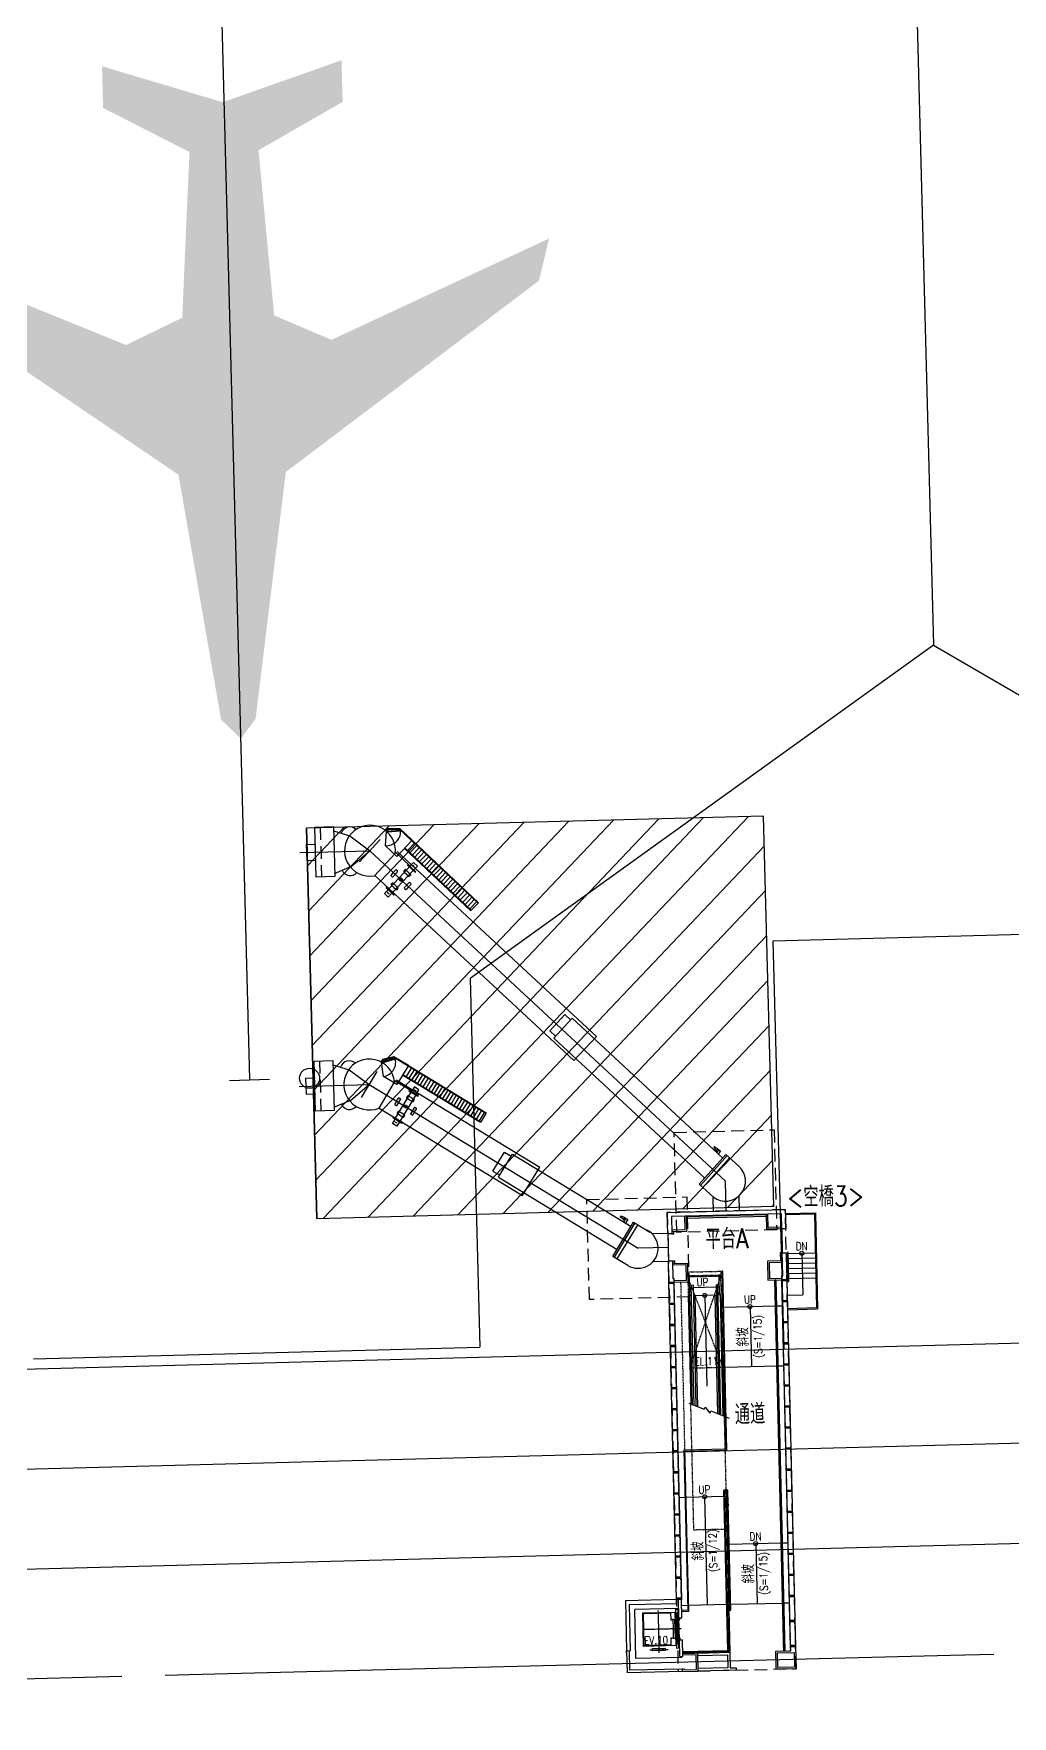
# Model space of a CAD drawing. Extents: x 71210 to 87171, y -11349 to 219.
# Drawn here: x 80292 to 80781, y -7273 to -6432 of the extents above; entities that cross this region are included whole.
import ezdxf
from ezdxf.enums import TextEntityAlignment as Align

# ---------------------------------------------------------------- set-up
doc = ezdxf.new("R2010")
doc.units = 0
for name, pattern in [('CENTER', [2, 1.25, -0.25, 0.25, -0.25]), ('DASHDOT2', [0.5, 0.25, -0.125, 0, -0.125]), ('HIDDEN', [9.525, 6.35, -3.175]), ('HIDDEN2', [0.1875, 0.125, -0.0625])]:
    doc.linetypes.add(name, pattern=pattern)
doc.layers.add('建築', color=7, linetype='Continuous')
doc.styles.add('E1', font='romans.shx', dxfattribs={"width": 0.8})
doc.styles.add('LMP', font='SIMPLEX.shx', dxfattribs={"width": 0.8, "bigfont": 'lmp.shx'})

msp = doc.modelspace()

# ---------------------------------------------------------------- hatches: boundary and pattern name
at = {"layer": '建築', "ltscale": 1000}
msp.add_hatch(color=256, dxfattribs=at).paths.add_polyline_path([(80395.35, -6784.21), (80385.39, -6774.64), (80364.11, -6652.31), (80232.9, -6563.19), (80226.78, -6542.38), (80337.96, -6587.47), (80365.98, -6573.84), (80369.61, -6491), (80326.42, -6468.98), (80325.91, -6448.18), (80386.25, -6466.13), (80445.62, -6445.16), (80446.16, -6465.96), (80404.13, -6490.13), (80411.94, -6572.68), (80440.6, -6584.89), (80549.37, -6534.24), (80544.31, -6555.34), (80417.76, -6650.95), (80402.67, -6774.2)])

# ---------------------------------------------------------------- linework, layer by layer
for p, q in [((80374.21, -5987.58, -12.65), (80399.64, -6954.48, -12.65)), ((80728.13, -6227.21, -12.65), (80741.55, -6737.44, -12.65)), ((80741.55, -6737.44, -12.65), (80509.91, -6904.16, -12.65)), ((80741.55, -6737.44, -12.65), (80981.25, -6877.02, -12.65)), ((80656.62, -6823.03, -12.65), (80428.11, -6829.04, -12.65)), ((80661.75, -7017.96, -12.65), (80656.62, -6823.03, -12.65)), ((80433.24, -7023.97, -12.65), (80428.11, -6829.04, -12.65)), ((80428.11, -6829.04, -12.65), (80433.24, -7023.97, -12.65)), ((80978.25, -6877.1, -12.65), (80661.26, -6885.44, -12.65)), ((80661.26, -6885.44, -12.65), (80666.63, -7089.35, -12.65)), ((80509.91, -6904.16, -12.65), (80514.75, -7088.34, -12.65)), ((80389.65, -6955, -12.65), (80409.64, -6954.48, -12.65)), ((80433.24, -7023.97, -12.65), (80661.75, -7017.96, -12.65)), ((78217.73, -7153.76, -12.65), (81857.71, -7058.02, -12.65)), ((80291.72, -7094.21, -12.65), (80514.75, -7088.34, -12.65)), ((78529.3, -7195.58, -12.65), (81859.03, -7108, -12.65)), ((77492.55, -7272.87, -12.65), (81844.68, -7158.4, -12.65)), ((80375.79, -7251.84, 109.66), (80749.97, -7242.3, 109.66)), ((80749.97, -7242.3, 109.66), (80771.73, -7241.73, 109.66)), ((80115.12, -7258.52, 109.66), (80335.8, -7252.86, 109.66)), ((80357.53, -7252.3, 109.66), (80375.79, -7251.84, 109.66))]:
    msp.add_line(p, q, dxfattribs=at)
at = {"layer": '建築', "linetype": 'Continuous', "ltscale": 1000}
for p, q in [((80428.61, -6847.82, -12.65), (80446.9, -6828.54, -12.65)), ((80429.2, -6870.27, -12.65), (80469.34, -6827.95, -12.65)), ((80429.79, -6892.71, -12.65), (80491.79, -6827.36, -12.65)), ((80430.38, -6915.15, -12.65), (80514.23, -6826.77, -12.65)), ((80430.97, -6937.59, -12.65), (80536.67, -6826.18, -12.65)), ((80431.56, -6960.04, -12.65), (80559.11, -6825.59, -12.65)), ((80432.15, -6982.48, -12.65), (80581.56, -6825, -12.65)), ((80432.74, -7004.92, -12.65), (80604, -6824.41, -12.65)), ((80436.64, -7023.88, -12.65), (80626.44, -6823.82, -12.65)), ((80459.08, -7023.29, -12.65), (80648.89, -6823.23, -12.65)), ((80481.52, -7022.7, -12.65), (80657.01, -6837.74, -12.65)), ((80503.97, -7022.11, -12.65), (80657.6, -6860.18, -12.65)), ((80526.41, -7021.52, -12.65), (80658.19, -6882.62, -12.65)), ((80548.85, -7020.93, -12.65), (80658.78, -6905.06, -12.65)), ((80571.29, -7020.34, -12.65), (80659.37, -6927.51, -12.65)), ((80593.74, -7019.75, -12.65), (80659.96, -6949.95, -12.65)), ((80616.18, -7019.16, -12.65), (80660.55, -6972.39, -12.65)), ((80638.62, -7018.57, -12.65), (80661.14, -6994.84, -12.65)), ((80661.07, -7017.98, -12.65), (80661.73, -7017.28, -12.65))]:
    msp.add_line(p, q, dxfattribs=at)
at = {"layer": '建築', "linetype": 'HIDDEN'}
for p, q in [((80434.98, -6828.36, 87.67), (80435.64, -6853.36, 87.67)), ((80434.65, -6945.26, 87.67), (80435.31, -6970.25, 87.67)), ((80611.89, -6981, 183.4), (80661.87, -6979.69, 183.4)), ((80661.87, -6979.69, 183.4), (80663.18, -7029.67, 183.4)), ((80613.2, -7030.99, 183.4), (80611.89, -6981, 183.4)), ((80568.21, -7014.59, 183.4), (80618.19, -7013.27, 183.4)), ((80618.19, -7013.27, 183.4), (80619.51, -7063.26, 183.4)), ((80569.53, -7064.57, 183.4), (80568.21, -7014.59, 183.4)), ((80667.42, -7019.63, 183.4), (80608.44, -7021.03, 183.4)), ((80608.44, -7021.03, 183.4), (80613.89, -7250.47, 183.4)), ((80672.87, -7249.07, 183.4), (80667.42, -7019.63, 183.4)), ((80663.18, -7029.67, 183.4), (80613.2, -7030.99, 183.4)), ((80619.51, -7063.26, 183.4), (80569.53, -7064.57, 183.4)), ((80613.89, -7250.47, 183.4), (80672.87, -7249.07, 183.4))]:
    msp.add_line(p, q, dxfattribs=at)
at = {"layer": '建築'}
for p, q in [((80427.95, -6837.05, 87.67), (80432.77, -6836.93, 87.67)), ((80427.95, -6837.05, 87.67), (80428.32, -6845.05, 87.67)), ((80441.61, -6830.3, 87.67), (80449.75, -6832.8, 87.67)), ((80449.75, -6832.8, 87.67), (80459.83, -6840.22, 87.67)), ((80454.67, -6845.76, 87.67), (80464.99, -6834.67, 87.67)), ((80467.54, -6837.71, 87.67), (80468.05, -6830.59, 87.67)), ((80468.81, -6829.31, 87.67), (80467.84, -6830.34, 87.67)), ((80475.19, -6830.19, 87.67), (80468.06, -6830.6, 87.67)), ((80468.96, -6829.63, 87.67), (80468.09, -6830.55, 87.67)), ((80475.2, -6830.52, 87.67), (80468.5, -6830.9, 87.67)), ((80474.72, -6829.13, 87.67), (80468.81, -6829.31, 87.67)), ((80468.96, -6829.63, 87.67), (80474.59, -6829.46, 87.67)), ((80480.94, -6834.99, 87.67), (80473.28, -6843.12, 87.67)), ((80480.71, -6835.23, 87.67), (80474.59, -6829.46, 87.67)), ((80480.94, -6834.99, 87.67), (80474.72, -6829.13, 87.67)), ((80475.2, -6830.52, 87.67), (80475.19, -6830.19, 87.67)), ((80482.05, -6836.49, 87.67), (80478.67, -6840.07, 87.67)), ((80424.84, -6841.14, 87.67), (80459.83, -6840.22, 87.67)), ((80428.32, -6845.05, 87.67), (80432.75, -6844.93, 87.67)), ((80450.55, -6848, 87.67), (80459.83, -6840.22, 87.67)), ((80459.83, -6840.22, 87.67), (80637.54, -7005.34, 183.4)), ((80462.14, -6852.72, 87.67), (80472.47, -6841.64, 87.67)), ((80473.28, -6843.12, 87.67), (80467.54, -6837.71, 87.67)), ((80473.45, -6840.58, 91.71), (80572.99, -6933.07, 145.33)), ((80483.24, -6837.61, 87.67), (80479.87, -6841.2, 87.67)), ((80484.44, -6838.74, 87.67), (80481.06, -6842.32, 87.67)), ((80485.64, -6839.86, 87.67), (80482.26, -6843.45, 87.67)), ((80486.83, -6840.99, 87.67), (80483.45, -6844.58, 87.67)), ((80488.03, -6842.12, 87.67), (80484.65, -6845.7, 87.67)), ((80489.22, -6843.24, 87.67), (80485.84, -6846.83, 87.67)), ((80490.42, -6844.37, 87.67), (80487.04, -6847.95, 87.67)), ((80491.61, -6845.49, 87.67), (80488.24, -6849.08, 87.67)), ((80462.2, -6852.66, 91.7), (80561.76, -6945.16, 145.33)), ((80471.48, -6851.13, 87.67), (80470.36, -6852.32, 87.67)), ((80470.37, -6852.79, 87.67), (80470.85, -6853.24, 87.67)), ((80471.32, -6853.22, 87.67), (80473.56, -6850.82, 87.67)), ((80471.48, -6851.13, 87.67), (80472.6, -6849.93, 87.67)), ((80473.55, -6850.36, 87.67), (80473.07, -6849.91, 87.67)), ((80477.25, -6849.77, 87.67), (80476.8, -6850.25, 87.67)), ((80476.81, -6850.72, 87.67), (80479.21, -6852.96, 87.67)), ((80478.91, -6850.88, 87.67), (80477.71, -6849.76, 87.67)), ((80478.57, -6847.4, 87.67), (80478.84, -6847.11, 87.67)), ((80478.57, -6847.4, 87.67), (80482.41, -6850.99, 87.67)), ((80482.68, -6850.7, 87.67), (80478.84, -6847.11, 87.67)), ((80478.91, -6850.88, 87.67), (80480.11, -6852, 87.67)), ((80479.67, -6852.95, 87.67), (80480.12, -6852.47, 87.67)), ((80482.41, -6850.99, 87.67), (80482.68, -6850.7, 87.67)), ((80492.81, -6846.62, 87.67), (80489.43, -6850.21, 87.67)), ((80494, -6847.75, 87.67), (80490.63, -6851.33, 87.67)), ((80495.2, -6848.87, 87.67), (80491.82, -6852.46, 87.67)), ((80496.4, -6850, 87.67), (80493.02, -6853.58, 87.67)), ((80497.59, -6851.12, 87.67), (80494.21, -6854.71, 87.67)), ((80498.79, -6852.25, 87.67), (80495.41, -6855.83, 87.67)), ((80499.98, -6853.37, 87.67), (80496.6, -6856.96, 87.67)), ((80468.23, -6858.45, 87.67), (80467.89, -6858.81, 87.67)), ((80467.89, -6858.81, 87.67), (80471.72, -6862.4, 87.67)), ((80468.23, -6858.45, 87.67), (80472.06, -6862.04, 87.67)), ((80470.96, -6856.49, 87.67), (80470.51, -6856.97, 87.67)), ((80471.72, -6858.55, 87.67), (80470.53, -6857.43, 87.67)), ((80473.82, -6858.72, 87.67), (80471.42, -6856.47, 87.67)), ((80471.72, -6858.55, 87.67), (80472.92, -6859.68, 87.67)), ((80472.06, -6862.04, 87.67), (80471.72, -6862.4, 87.67)), ((80473.39, -6859.66, 87.67), (80473.84, -6859.18, 87.67)), ((80479.32, -6856.21, 87.67), (80477.07, -6858.61, 87.67)), ((80477.09, -6859.07, 87.67), (80477.57, -6859.52, 87.67)), ((80479.15, -6858.31, 87.67), (80478.03, -6859.51, 87.67)), ((80479.15, -6858.31, 87.67), (80480.28, -6857.11, 87.67)), ((80480.26, -6856.65, 87.67), (80479.78, -6856.2, 87.67)), ((80501.18, -6854.5, 87.67), (80497.8, -6858.09, 87.67)), ((80502.37, -6855.63, 87.67), (80498.99, -6859.21, 87.67)), ((80549.67, -6930.25, 145.33), (80557.23, -6922.12, 145.33)), ((80551.79, -6933.85, 145.33), (80560.98, -6923.96, 145.33)), ((80557.23, -6922.12, 137.83), (80560.16, -6924.84, 139.41)), ((80560.98, -6923.96, 139.41), (80636.17, -6993.83, 179.91)), ((80549.67, -6930.25, 137.83), (80552.6, -6932.97, 139.41)), ((80551.79, -6933.85, 139.41), (80627.17, -7003.9, 180.01)), ((80561.76, -6945.16, 145.33), (80572.99, -6933.07, 145.33)), ((80466.02, -6944.57, 87.67), (80465.28, -6945.78, 87.67)), ((80466.52, -6953.05, 87.67), (80465.54, -6945.98, 87.67)), ((80472.44, -6944.11, 87.67), (80465.55, -6945.99, 87.67)), ((80466.23, -6944.86, 87.67), (80465.57, -6945.93, 87.67)), ((80471.76, -6943.17, 87.67), (80466.02, -6944.57, 87.67)), ((80472.52, -6944.43, 87.67), (80466.05, -6946.19, 87.67)), ((80466.23, -6944.86, 87.67), (80471.71, -6943.52, 87.67)), ((80478.89, -6947.88, 87.67), (80471.71, -6943.52, 87.67)), ((80479.06, -6947.6, 87.67), (80471.76, -6943.17, 87.67)), ((80472.52, -6944.43, 87.67), (80472.44, -6944.11, 87.67)), ((80427.63, -6953.94, 87.67), (80432.44, -6953.82, 87.67)), ((80427.63, -6953.94, 87.67), (80427.99, -6961.94, 87.67)), ((80441.29, -6947.19, 87.67), (80449.42, -6949.69, 87.67)), ((80449.42, -6949.69, 87.67), (80459.5, -6957.11, 87.67)), ((80455.61, -6963.6, 87.67), (80463.4, -6950.61, 87.67)), ((80473.26, -6957.15, 87.67), (80466.52, -6953.05, 87.67)), ((80472.87, -6954.71, 93.86), (80544.69, -6998.45, 145.03)), ((80479.06, -6947.6, 87.67), (80473.26, -6957.15, 87.67)), ((80480.46, -6948.84, 87.67), (80477.9, -6953.05, 87.67)), ((80481.86, -6949.69, 87.67), (80479.31, -6953.9, 87.67)), ((80483.27, -6950.54, 87.67), (80480.71, -6954.75, 87.67)), ((80484.67, -6951.39, 87.67), (80482.11, -6955.6, 87.67)), ((80486.07, -6952.25, 87.67), (80483.52, -6956.46, 87.67)), ((80487.48, -6953.1, 87.67), (80484.92, -6957.31, 87.67)), ((80488.88, -6953.95, 87.67), (80486.32, -6958.16, 87.67)), ((80490.28, -6954.8, 87.67), (80487.73, -6959.01, 87.67)), ((80424.52, -6958.03, 87.67), (80459.5, -6957.11, 87.67)), ((80427.99, -6961.94, 87.67), (80432.43, -6961.82, 87.67)), ((80450.22, -6964.89, 87.67), (80459.5, -6957.11, 87.67)), ((80459.5, -6957.11, 87.67), (80593.86, -7038.92, 183.4)), ((80464.36, -6968.86, 87.67), (80472.16, -6955.87, 87.67)), ((80478.53, -6962.83, 87.67), (80478.19, -6963.4, 87.67)), ((80480.38, -6963.57, 87.67), (80478.98, -6962.72, 87.67)), ((80479.33, -6960.23, 87.67), (80479.53, -6959.89, 87.67)), ((80479.33, -6960.23, 87.67), (80483.83, -6962.95, 87.67)), ((80484.03, -6962.61, 87.67), (80479.53, -6959.89, 87.67)), ((80483.83, -6962.95, 87.67), (80484.03, -6962.61, 87.67)), ((80491.69, -6955.66, 87.67), (80489.13, -6959.87, 87.67)), ((80493.09, -6956.51, 87.67), (80490.53, -6960.72, 87.67)), ((80494.5, -6957.36, 87.67), (80491.94, -6961.57, 87.67)), ((80495.9, -6958.21, 87.67), (80493.34, -6962.42, 87.67)), ((80497.3, -6959.07, 87.67), (80494.75, -6963.28, 87.67)), ((80498.71, -6959.92, 87.67), (80496.15, -6964.13, 87.67)), ((80500.11, -6960.77, 87.67), (80497.55, -6964.98, 87.67)), ((80501.51, -6961.62, 87.67), (80498.96, -6965.83, 87.67)), ((80502.92, -6962.48, 87.67), (80500.36, -6966.69, 87.67)), ((80504.32, -6963.33, 87.67), (80501.76, -6967.54, 87.67)), ((80464.37, -6968.85, 93.92), (80536.11, -7012.54, 145.03)), ((80473.17, -6965.35, 87.67), (80472.32, -6966.76, 87.67)), ((80472.43, -6967.21, 87.67), (80472.99, -6967.55, 87.67)), ((80473.17, -6965.35, 87.67), (80474.02, -6963.95, 87.67)), ((80473.77, -6970.71, 87.67), (80473.44, -6971.27, 87.67)), ((80473.45, -6967.44, 87.67), (80475.14, -6964.63, 87.67)), ((80474.95, -6972.57, 87.67), (80473.55, -6971.72, 87.67)), ((80477.04, -6972.29, 87.67), (80474.23, -6970.59, 87.67)), ((80475.03, -6964.18, 87.67), (80474.47, -6963.84, 87.67)), ((80478.3, -6963.85, 87.67), (80481.11, -6965.54, 87.67)), ((80481.89, -6968.7, 87.67), (80480.19, -6971.51, 87.67)), ((80480.38, -6963.57, 87.67), (80481.79, -6964.42, 87.67)), ((80482.17, -6970.78, 87.67), (80481.32, -6972.19, 87.67)), ((80481.56, -6965.43, 87.67), (80481.9, -6964.87, 87.67)), ((80482.17, -6970.78, 87.67), (80483.02, -6969.38, 87.67)), ((80482.9, -6968.93, 87.67), (80482.34, -6968.59, 87.67)), ((80471.51, -6973.19, 87.67), (80471.25, -6973.61, 87.67)), ((80471.25, -6973.61, 87.67), (80475.75, -6976.33, 87.67)), ((80471.51, -6973.19, 87.67), (80476.01, -6975.91, 87.67)), ((80474.95, -6972.57, 87.67), (80476.36, -6973.42, 87.67)), ((80476.01, -6975.91, 87.67), (80475.75, -6976.33, 87.67)), ((80476.81, -6973.31, 87.67), (80477.15, -6972.74, 87.67)), ((80480.31, -6971.96, 87.67), (80480.87, -6972.3, 87.67)), ((80632.12, -6988.04, 178.69), (80631.66, -6988.56, 178.69)), ((80632.15, -6989, 178.69), (80631.66, -6988.56, 178.69)), ((80632.61, -6988.48, 178.69), (80632.12, -6988.04, 178.69)), ((80632.15, -6989, 178.69), (80632.61, -6988.48, 178.69)), ((80633.73, -6989.18, 178.69), (80632.61, -6988.48, 178.69)), ((80521.29, -7000.35, 145.03), (80527.06, -6990.87, 145.03)), ((80524.08, -7003.46, 145.03), (80531.1, -6991.93, 145.03)), ((80527.06, -6990.87, 133.47), (80530.48, -6992.95, 135.91)), ((80531.1, -6991.93, 135.91), (80590.32, -7027.98, 178.09)), ((80637.79, -6992.03, 183.4), (80624.38, -7006.96, 183.4)), ((80624.97, -7007.49, 183.4), (80638.38, -6992.56, 183.4)), ((80626.19, -7008.59, 183.4), (80639.6, -6993.66, 183.4)), ((80632.96, -6990.03, 178.69), (80632.15, -6989, 178.69)), ((80633.73, -6989.18, 178.69), (80632.96, -6990.03, 178.69)), ((80632.96, -6990.03, 178.69), (80633.59, -6990.6, 178.69)), ((80633.17, -6991.07, 178.69), (80634.36, -6989.75, 178.69)), ((80633.73, -6989.18, 178.69), (80635.09, -6990.41, 178.69)), ((80635.09, -6990.41, 178.69), (80633.91, -6991.73, 178.69)), ((80644.28, -6997.86, 183.4), (80637.79, -6992.03, 183.4)), ((80521.29, -7000.35, 133.47), (80524.7, -7002.43, 135.91)), ((80524.08, -7003.46, 135.91), (80583.32, -7039.53, 178.11)), ((80536.11, -7012.54, 145.03), (80544.69, -6998.45, 145.03)), ((80637.93, -7020.33, 183.4), (80637.54, -7005.34, 183.4)), ((80631.47, -7013.33, 183.4), (80624.38, -7006.96, 183.4)), ((80631.5, -7020.68, 183.4), (80631.39, -7013.52, 183.4)), ((80644.53, -7019.99, 183.4), (80644.42, -7012.57, 183.4)), ((80608.44, -7021.03, 183.4), (80667.42, -7019.63, 183.4)), ((80608.69, -7031.78, 183.4), (80608.44, -7021.03, 183.4)), ((80665.47, -7021.68, 183.4), (80610.49, -7022.99, 183.4)), ((80617.99, -7023.01, 183.4), (80657.98, -7022.06, 183.4)), ((80658.15, -7029.36, 183.4), (80657.97, -7021.86, 183.4)), ((80658.93, -7028.54, 183.4), (80658.77, -7021.84, 183.4)), ((80665.65, -7029.18, 183.4), (80665.47, -7021.68, 183.4)), ((80667.42, -7019.63, 183.4), (80667.65, -7029.13, 183.4)), ((80667.47, -7021.63, 183.4), (80682.47, -7021.28, 183.4)), ((80667.48, -7022.13, 183.4), (80681.98, -7021.79, 183.4)), ((80681.98, -7021.79, 183.4), (80683.09, -7068.77, 183.4)), ((80682.47, -7021.28, 183.4), (80683.6, -7069.26, 183.4)), ((80581.2, -7043.02, 183.4), (80591.6, -7025.86, 183.4)), ((80592.28, -7026.27, 183.4), (80581.87, -7043.43, 183.4)), ((80593.68, -7027.12, 183.4), (80583.28, -7044.28, 183.4)), ((80585.28, -7022.8, 176.12), (80584.92, -7023.39, 176.12)), ((80585.49, -7023.73, 176.12), (80584.92, -7023.39, 176.12)), ((80585.84, -7023.13, 176.12), (80585.28, -7022.8, 176.12)), ((80585.49, -7023.73, 176.12), (80585.84, -7023.13, 176.12)), ((80586.48, -7024.59, 176.12), (80585.49, -7023.73, 176.12)), ((80587.07, -7023.6, 176.12), (80585.84, -7023.13, 176.12)), ((80587.07, -7023.6, 176.12), (80586.48, -7024.59, 176.12)), ((80586.48, -7024.59, 176.12), (80587.21, -7025.03, 176.12)), ((80586.89, -7025.57, 176.12), (80587.8, -7024.04, 176.12)), ((80587.07, -7023.6, 176.12), (80588.65, -7024.55, 176.12)), ((80588.65, -7024.55, 176.12), (80587.73, -7026.08, 176.12)), ((80591.6, -7025.86, 183.4), (80599.75, -7030.8, 183.4)), ((80610.49, -7022.99, 183.4), (80610.69, -7031.73, 183.4)), ((80610.64, -7029.68, 183.4), (80617.34, -7029.52, 183.4)), ((80610.66, -7030.48, 183.4), (80618.16, -7030.3, 183.4)), ((80610.87, -7030.93, 183.4), (80610.86, -7030.48, 183.4)), ((80611.69, -7031.71, 183.4), (80611.66, -7030.46, 183.4)), ((80617.34, -7029.52, 183.4), (80617.18, -7022.83, 183.4)), ((80618.16, -7030.3, 183.4), (80617.98, -7022.81, 183.4)), ((80618.01, -7023.81, 183.4), (80658, -7022.86, 183.4)), ((80665.65, -7029.18, 183.4), (80658.15, -7029.36, 183.4)), ((80665.63, -7028.38, 183.4), (80658.93, -7028.54, 183.4)), ((80667.65, -7029.13, 183.4), (80665.65, -7029.18, 183.4)), ((80665.65, -7029.18, 183.4), (80665.93, -7041.17, 183.4)), ((80608.85, -7038.53, 183.4), (80593.86, -7038.92, 183.4)), ((80608.67, -7031.53, 183.4), (80600.86, -7031.74, 183.4)), ((80610.69, -7031.73, 183.4), (80608.69, -7031.78, 183.4)), ((80608.69, -7031.78, 183.4), (80609.01, -7045.28, 183.4)), ((80608.69, -7031.78, 183.4), (80609.01, -7045.28, 183.4)), ((80610.67, -7030.93, 183.4), (80610.87, -7030.93, 183.4)), ((80610.69, -7031.73, 183.4), (80611.69, -7031.71, 183.4)), ((80588.66, -7047.54, 183.4), (80581.2, -7043.02, 183.4)), ((80609.04, -7045.53, 183.4), (80601.23, -7045.73, 183.4)), ((80609.01, -7045.28, 183.4), (80611.01, -7045.23, 183.4)), ((80609.27, -7056.02, 183.4), (80609.01, -7045.28, 183.4)), ((80611.01, -7045.23, 183.4), (80612.01, -7045.21, 183.4)), ((80611.01, -7045.23, 183.4), (80611.22, -7053.98, 183.4)), ((80611.03, -7046.03, 183.4), (80611.23, -7046.02, 183.4)), ((80611.04, -7046.48, 183.4), (80618.54, -7046.3, 183.4)), ((80611.06, -7047.28, 183.4), (80617.76, -7047.12, 183.4)), ((80611.23, -7046.02, 183.4), (80611.24, -7046.47, 183.4)), ((80612.01, -7045.21, 183.4), (80612.04, -7046.45, 183.4)), ((80617.76, -7047.12, 183.4), (80617.95, -7055.02, 183.4)), ((80618.54, -7046.3, 183.4), (80618.77, -7055.8, 183.4)), ((80666.03, -7045.17, 183.4), (80658.53, -7045.35, 183.4)), ((80658.53, -7045.35, 183.4), (80658.76, -7054.85, 183.4)), ((80666.05, -7045.97, 183.4), (80659.35, -7046.13, 183.4)), ((80659.35, -7046.13, 183.4), (80659.54, -7054.03, 183.4)), ((80665.93, -7041.17, 183.4), (80664.93, -7041.2, 183.4)), ((80664.93, -7041.2, 183.4), (80665.03, -7045.2, 183.4)), ((80665.95, -7041.97, 183.4), (80665.75, -7041.98, 183.4)), ((80665.75, -7041.98, 183.4), (80665.83, -7045.18, 183.4)), ((80665.93, -7041.17, 183.4), (80667.93, -7041.13, 183.4)), ((80666.21, -7052.67, 183.4), (80665.93, -7041.17, 183.4)), ((80667.93, -7041.13, 183.4), (80668.25, -7054.62, 183.4)), ((80668.06, -7046.62, 183.4), (80668.56, -7046.61, 183.4)), ((80668.93, -7041.1, 183.4), (80668.43, -7041.11, 183.4)), ((80668.43, -7041.11, 183.4), (80668.76, -7055.11, 183.4)), ((80669.28, -7055.6, 183.4), (80668.93, -7041.1, 183.4)), ((80668.94, -7041.6, 183.4), (80682.44, -7041.28, 183.4)), ((80669, -7044.1, 183.4), (80682.5, -7043.78, 183.4)), ((80669.06, -7046.6, 183.4), (80682.56, -7046.28, 183.4)), ((80675.69, -7041.44, 183.4), (80676.18, -7062.19, 183.4)), ((80611.77, -7055.96, 183.4), (80609.27, -7056.02, 183.4)), ((80609.27, -7056.02, 183.4), (80611.77, -7055.96, 183.4)), ((80611.77, -7055.96, 183.4), (80609.27, -7056.02, 183.4)), ((80613.03, -7214.48, 183.4), (80609.27, -7056.02, 183.4)), ((80611.22, -7053.98, 183.4), (80611.72, -7053.96, 183.4)), ((80611.72, -7053.96, 183.4), (80611.77, -7055.96, 183.4)), ((80617.95, -7055.02, 183.4), (80611.75, -7055.16, 183.4)), ((80618.77, -7055.8, 183.4), (80611.77, -7055.96, 183.4)), ((80611.77, -7055.96, 183.4), (80615.53, -7214.42, 183.4)), ((80619.56, -7053.28, 183.4), (80618.72, -7053.3, 183.4)), ((80634.35, -7052.93, 183.4), (80619.56, -7053.28, 183.4)), ((80619.78, -7062.58, 183.4), (80619.56, -7053.28, 183.4)), ((80634.35, -7052.93, 183.4), (80635.2, -7052.91, 183.4)), ((80634.57, -7062.22, 183.4), (80634.35, -7052.93, 183.4)), ((80636.14, -7050.38, 183.4), (80635.64, -7050.4, 183.4)), ((80635.64, -7050.4, 183.4), (80637.76, -7139.37, 183.4)), ((80638.27, -7139.86, 183.4), (80636.14, -7050.38, 183.4)), ((80658.76, -7054.85, 183.4), (80665.75, -7054.68, 183.4)), ((80659.54, -7054.03, 183.4), (80665.73, -7053.88, 183.4)), ((80662.25, -7054.76, 183.4), (80662.75, -7054.75, 183.4)), ((80666.66, -7240.21, 183.4), (80662.25, -7054.76, 183.4)), ((80662.75, -7054.75, 183.4), (80667.16, -7240.2, 183.4)), ((80665.71, -7052.68, 183.4), (80666.21, -7052.67, 183.4)), ((80665.75, -7054.68, 183.4), (80665.71, -7052.68, 183.4)), ((80668.25, -7054.62, 183.4), (80665.75, -7054.68, 183.4)), ((80665.75, -7054.68, 183.4), (80668.25, -7054.62, 183.4)), ((80668.25, -7054.62, 183.4), (80665.75, -7054.68, 183.4)), ((80670.11, -7238.13, 183.4), (80665.75, -7054.68, 183.4)), ((80668.27, -7055.22, 183.4), (80665.77, -7055.28, 183.4)), ((80668.12, -7049.12, 183.4), (80668.62, -7049.11, 183.4)), ((80668.18, -7051.62, 183.4), (80668.68, -7051.61, 183.4)), ((80668.24, -7054.12, 183.4), (80668.74, -7054.11, 183.4)), ((80668.25, -7054.62, 183.4), (80672.61, -7238.07, 183.4)), ((80668.76, -7055.11, 183.4), (80668.26, -7055.12, 183.4)), ((80668.28, -7055.62, 183.4), (80669.28, -7055.6, 183.4)), ((80669.12, -7049.1, 183.4), (80682.62, -7048.78, 183.4)), ((80669.18, -7051.6, 183.4), (80682.68, -7051.28, 183.4)), ((80669.24, -7054.1, 183.4), (80682.74, -7053.78, 183.4)), ((80611.78, -7056.56, 183.4), (80609.28, -7056.62, 183.4)), ((80620.56, -7062.56, 183.4), (80618.93, -7062.6, 183.4)), ((80618.93, -7062.6, 183.4), (80620.21, -7116.67, 183.4)), ((80619.53, -7062.58, 183.4), (80620.82, -7116.9, 183.4)), ((80620.47, -7058.64, 183.4), (80619.69, -7058.66, 183.4)), ((80620.47, -7058.64, 183.4), (80619.69, -7058.66, 183.4)), ((80621.3, -7057.44, 183.4), (80620.44, -7057.46, 183.4)), ((80621.3, -7057.44, 183.4), (80620.44, -7057.46, 183.4)), ((80621.86, -7117.3, 183.4), (80620.44, -7057.46, 183.4)), ((80621.3, -7057.44, 183.4), (80622.73, -7117.64, 183.4)), ((80632.84, -7058.34, 183.4), (80621.33, -7058.62, 183.4)), ((80632.93, -7062.36, 183.4), (80621.43, -7062.64, 183.4)), ((80621.43, -7062.64, 183.4), (80622.17, -7062.96, 183.4)), ((80622.17, -7062.96, 183.4), (80623.48, -7117.93, 183.4)), ((80627.18, -7062.52, 183.4), (80628.26, -7107.88, 183.4)), ((80632.93, -7062.36, 183.4), (80632.2, -7062.7, 183.4)), ((80632.2, -7062.7, 183.4), (80633.6, -7121.56, 183.4)), ((80632.81, -7057.16, 183.4), (80633.67, -7057.14, 183.4)), ((80632.81, -7057.16, 183.4), (80634.34, -7121.86, 183.4)), ((80635.21, -7122.21, 183.4), (80633.67, -7057.14, 183.4)), ((80634.48, -7058.31, 183.4), (80633.7, -7058.32, 183.4)), ((80635.42, -7062.2, 183.4), (80633.79, -7062.24, 183.4)), ((80634.82, -7062.22, 183.4), (80636.26, -7122.62, 183.4)), ((80634.82, -7062.22, 183.4), (80636.26, -7122.62, 183.4)), ((80636.86, -7122.86, 183.4), (80635.42, -7062.2, 183.4)), ((80668.44, -7062.37, 183.4), (80676.18, -7062.19, 183.4)), ((80668.44, -7062.37, 183.4), (80676.18, -7062.19, 183.4)), ((80612.02, -7066.49, 183.4), (80609.52, -7066.55, 183.4)), ((80612.03, -7067.09, 183.4), (80609.53, -7067.15, 183.4)), ((80635.57, -7068.4, 183.4), (80636.07, -7068.39, 183.4)), ((80636.57, -7068.38, 183.4), (80662.56, -7067.76, 183.4)), ((80649.82, -7068.06, 183.4), (80650.53, -7098.06, 183.4)), ((80663.06, -7067.75, 183.4), (80666.06, -7067.68, 183.4)), ((80668.5, -7065.15, 183.4), (80666, -7065.21, 183.4)), ((80668.52, -7065.75, 183.4), (80666.02, -7065.81, 183.4)), ((80683.09, -7068.77, 183.4), (80668.6, -7069.12, 183.4)), ((80668.61, -7069.62, 183.4), (80683.6, -7069.26, 183.4)), ((80612.27, -7077.01, 183.4), (80609.77, -7077.07, 183.4)), ((80612.28, -7077.61, 183.4), (80609.78, -7077.67, 183.4)), ((80668.75, -7075.67, 183.4), (80666.25, -7075.73, 183.4)), ((80668.77, -7076.27, 183.4), (80666.27, -7076.33, 183.4)), ((80612.52, -7087.53, 183.4), (80610.02, -7087.59, 183.4)), ((80612.53, -7088.13, 183.4), (80610.03, -7088.19, 183.4)), ((80669, -7086.19, 183.4), (80666.5, -7086.25, 183.4)), ((80669.02, -7086.79, 183.4), (80666.52, -7086.85, 183.4)), ((80612.77, -7098.06, 183.4), (80610.27, -7098.12, 183.4)), ((80637.28, -7098.37, 183.4), (80663.28, -7097.75, 183.4)), ((80663.78, -7097.74, 183.4), (80666.77, -7097.67, 183.4)), ((80669.25, -7096.72, 183.4), (80666.75, -7096.78, 183.4)), ((80669.27, -7097.32, 183.4), (80666.77, -7097.38, 183.4)), ((80612.78, -7098.66, 183.4), (80610.28, -7098.72, 183.4)), ((80636.28, -7098.39, 183.4), (80636.78, -7098.38, 183.4)), ((80613.02, -7108.58, 183.4), (80610.52, -7108.64, 183.4)), ((80613.03, -7109.18, 183.4), (80610.53, -7109.24, 183.4)), ((80669.5, -7107.24, 183.4), (80667, -7107.3, 183.4)), ((80669.52, -7107.84, 183.4), (80667.02, -7107.9, 183.4)), ((80613.27, -7119.11, 183.4), (80610.77, -7119.17, 183.4)), ((80613.28, -7119.71, 183.4), (80610.78, -7119.77, 183.4)), ((80619.2, -7116.28, 183.4), (80626.93, -7119.26, 183.4)), ((80626.93, -7119.26, 183.4), (80627.3, -7118.41, 183.4)), ((80627.3, -7118.41, 183.4), (80629.79, -7121.29, 183.4)), ((80629.79, -7121.29, 183.4), (80630.22, -7120.23, 183.4)), ((80630.22, -7120.23, 183.4), (80639.39, -7123.86, 183.4)), ((80669.75, -7117.76, 183.4), (80667.25, -7117.82, 183.4)), ((80669.77, -7118.36, 183.4), (80667.27, -7118.42, 183.4)), ((80613.52, -7129.63, 183.4), (80611.02, -7129.69, 183.4)), ((80613.53, -7130.23, 183.4), (80611.03, -7130.29, 183.4)), ((80670, -7128.29, 183.4), (80667.5, -7128.35, 183.4)), ((80670.02, -7128.89, 183.4), (80667.52, -7128.95, 183.4)), ((80613.77, -7140.15, 183.4), (80611.27, -7140.21, 183.4)), ((80637.76, -7139.37, 183.4), (80616.76, -7139.87, 183.4)), ((80616.76, -7139.87, 183.4), (80618.66, -7219.85, 183.4)), ((80617.27, -7140.36, 183.4), (80638.27, -7139.86, 183.4)), ((80670.25, -7138.81, 183.4), (80667.75, -7138.87, 183.4)), ((80670.27, -7139.41, 183.4), (80667.77, -7139.47, 183.4)), ((80613.78, -7140.75, 183.4), (80611.28, -7140.81, 183.4)), ((80619.17, -7220.33, 183.4), (80617.27, -7140.36, 183.4)), ((80614.02, -7150.68, 183.4), (80611.52, -7150.74, 183.4)), ((80614.03, -7151.28, 183.4), (80611.53, -7151.34, 183.4)), ((80670.5, -7149.34, 183.4), (80668, -7149.4, 183.4)), ((80670.52, -7149.94, 183.4), (80668.02, -7149.99, 183.4)), ((80614.27, -7161.2, 183.4), (80611.77, -7161.26, 183.4)), ((80614.28, -7161.8, 183.4), (80611.78, -7161.86, 183.4)), ((80614.32, -7163.43, 183.4), (80617.32, -7163.36, 183.4)), ((80617.82, -7163.35, 183.4), (80636.81, -7162.9, 183.4)), ((80627.07, -7163.13, 183.4), (80628.35, -7217.12, 183.4)), ((80638.74, -7159.85, 183.4), (80636.74, -7159.9, 183.4)), ((80638.64, -7239.88, 183.4), (80636.74, -7159.9, 183.4)), ((80637.26, -7160.39, 183.4), (80638.26, -7160.36, 183.4)), ((80639.15, -7240.37, 183.4), (80637.26, -7160.39, 183.4)), ((80637.31, -7162.89, 183.4), (80637.81, -7162.88, 183.4)), ((80637.81, -7162.88, 183.4), (80639.67, -7240.85, 183.4)), ((80638.26, -7160.36, 183.4), (80639.67, -7219.85, 183.4)), ((80640.17, -7219.84, 183.4), (80638.74, -7159.85, 183.4)), ((80670.75, -7159.86, 183.4), (80668.25, -7159.92, 183.4)), ((80670.77, -7160.46, 183.4), (80668.27, -7160.52, 183.4)), ((80614.52, -7171.72, 183.4), (80612.02, -7171.78, 183.4)), ((80614.53, -7172.32, 183.4), (80612.03, -7172.38, 183.4)), ((80671, -7170.38, 183.4), (80668.5, -7170.44, 183.4)), ((80671.02, -7170.98, 183.4), (80668.52, -7171.04, 183.4)), ((80671.25, -7180.91, 183.4), (80668.75, -7180.97, 183.4)), ((80671.27, -7181.51, 183.4), (80668.77, -7181.57, 183.4)), ((80614.77, -7182.25, 183.4), (80612.27, -7182.31, 183.4)), ((80614.78, -7182.85, 183.4), (80612.28, -7182.91, 183.4)), ((80638.38, -7186.87, 183.4), (80638.88, -7186.86, 183.4)), ((80639.38, -7186.85, 183.4), (80665.38, -7186.23, 183.4)), ((80652.63, -7186.53, 183.4), (80653.34, -7216.52, 183.4)), ((80665.88, -7186.22, 183.4), (80668.88, -7186.14, 183.4)), ((80615.02, -7192.77, 183.4), (80612.52, -7192.83, 183.4)), ((80615.03, -7193.37, 183.4), (80612.53, -7193.43, 183.4)), ((80671.5, -7191.43, 183.4), (80669, -7191.49, 183.4)), ((80671.52, -7192.03, 183.4), (80669.02, -7192.09, 183.4)), ((80615.27, -7203.3, 183.4), (80612.77, -7203.36, 183.4)), ((80615.28, -7203.9, 183.4), (80612.78, -7203.95, 183.4)), ((80671.75, -7201.95, 183.4), (80669.25, -7202.01, 183.4)), ((80671.77, -7202.55, 183.4), (80669.27, -7202.61, 183.4)), ((80613.03, -7214.48, 183.4), (80587.54, -7215.08, 183.4)), ((80587.54, -7215.08, 183.4), (80588.13, -7240.08, 183.4)), ((80615.52, -7213.82, 183.4), (80613.02, -7213.88, 183.4)), ((80615.53, -7214.42, 183.4), (80613.03, -7214.48, 183.4)), ((80615.53, -7214.42, 183.4), (80613.03, -7214.48, 183.4)), ((80613.08, -7216.48, 183.4), (80613.03, -7214.48, 183.4)), ((80614.25, -7223.6, 183.4), (80614.03, -7214.45, 183.4)), ((80615.75, -7223.57, 183.4), (80615.53, -7214.42, 183.4)), ((80672, -7212.48, 183.4), (80669.5, -7212.54, 183.4)), ((80672.02, -7213.08, 183.4), (80669.52, -7213.14, 183.4)), ((80589.59, -7217.04, 183.4), (80613.08, -7216.48, 183.4)), ((80590.13, -7240.03, 183.4), (80589.59, -7217.04, 183.4)), ((80614.14, -7218.95, 183.4), (80592.15, -7219.48, 183.4)), ((80592.73, -7243.97, 183.4), (80592.15, -7219.48, 183.4)), ((80596.22, -7221.18, 183.4), (80612.29, -7220.8, 183.4)), ((80596.62, -7237.88, 183.4), (80596.22, -7221.18, 183.4)), ((80596.58, -7221.52, 183.4), (80610.08, -7221.2, 183.4)), ((80596.96, -7237.52, 183.4), (80596.58, -7221.52, 183.4)), ((80610.08, -7221.2, 183.4), (80610.16, -7224.7, 183.4)), ((80611.32, -7224.67, 183.4), (80611.31, -7224.19, 183.4)), ((80612.29, -7220.8, 183.4), (80612.69, -7237.49, 183.4)), ((80612.68, -7219.38, 183.4), (80613.66, -7219.36, 183.4)), ((80613.14, -7238.89, 183.4), (80612.68, -7219.38, 183.4)), ((80613.66, -7219.36, 183.4), (80614.12, -7238.87, 183.4)), ((80614.05, -7223.11, 183.4), (80614.08, -7224.61, 183.4)), ((80614.25, -7223.6, 183.4), (80615.75, -7223.57, 183.4)), ((80614.51, -7234.6, 183.4), (80614.25, -7223.6, 183.4)), ((80614.76, -7223.6, 183.4), (80614.76, -7223.59, 183.4)), ((80614.78, -7224.59, 183.4), (80614.76, -7223.6, 183.4)), ((80615.6, -7217.42, 183.4), (80618.6, -7217.35, 183.4)), ((80618.66, -7219.85, 183.4), (80615.66, -7219.92, 183.4)), ((80615.67, -7220.42, 183.4), (80619.17, -7220.33, 183.4)), ((80619.1, -7217.34, 183.4), (80638.1, -7216.88, 183.4)), ((80638.6, -7216.87, 183.4), (80639.1, -7216.86, 183.4)), ((80639.1, -7216.86, 183.4), (80639.6, -7216.85, 183.4)), ((80639.67, -7219.85, 183.4), (80640.17, -7219.84, 183.4)), ((80640.1, -7216.84, 183.4), (80666.09, -7216.22, 183.4)), ((80666.59, -7216.21, 183.4), (80669.59, -7216.14, 183.4)), ((80610.16, -7224.7, 183.4), (80611.32, -7224.67, 183.4)), ((80611.38, -7224.39, 183.4), (80612.09, -7224.38, 183.4)), ((80611.5, -7229.14, 183.4), (80611.38, -7224.39, 183.4)), ((80611.5, -7229.14, 183.4), (80612.2, -7229.12, 183.4)), ((80611.5, -7229.2, 183.4), (80612.2, -7229.18, 183.4)), ((80611.61, -7233.95, 183.4), (80611.5, -7229.2, 183.4)), ((80612.09, -7224.38, 183.4), (80612.2, -7229.12, 183.4)), ((80612.2, -7229.18, 183.4), (80612.31, -7233.93, 183.4)), ((80613.71, -7224.34, 183.4), (80613.01, -7224.35, 183.4)), ((80613.01, -7224.35, 183.4), (80613.12, -7229.1, 183.4)), ((80613.12, -7229.1, 183.4), (80613.82, -7229.09, 183.4)), ((80613.82, -7229.14, 183.4), (80613.12, -7229.16, 183.4)), ((80613.12, -7229.16, 183.4), (80613.23, -7233.91, 183.4)), ((80613.82, -7229.09, 183.4), (80613.71, -7224.34, 183.4)), ((80613.93, -7233.89, 183.4), (80613.82, -7229.14, 183.4)), ((80613.97, -7232.61, 183.4), (80614, -7233.61, 183.4)), ((80614.08, -7224.61, 183.4), (80614.78, -7224.59, 183.4)), ((80672.3, -7224.97, 183.4), (80669.8, -7225.03, 183.4)), ((80672.31, -7225.57, 183.4), (80669.81, -7225.63, 183.4)), ((80588.13, -7240.08, 183.4), (80590.13, -7240.03, 183.4)), ((80588.13, -7240.08, 183.4), (80588.39, -7251.07, 183.4)), ((80588.19, -7242.58, 183.4), (80588.13, -7240.08, 183.4)), ((80589.33, -7240.05, 183.4), (80589.57, -7249.85, 183.4)), ((80612.69, -7237.49, 183.4), (80596.62, -7237.88, 183.4)), ((80610.46, -7237.2, 183.4), (80596.96, -7237.52, 183.4)), ((80601.11, -7238.97, 183.4), (80607.38, -7238.82, 183.4)), ((80601.13, -7240.17, 183.4), (80601.11, -7238.97, 183.4)), ((80607.41, -7240.02, 183.4), (80601.13, -7240.17, 183.4)), ((80607.38, -7238.82, 183.4), (80607.41, -7240.02, 183.4)), ((80610.37, -7233.7, 183.4), (80610.49, -7233.69, 183.4)), ((80610.46, -7237.2, 183.4), (80610.37, -7233.7, 183.4)), ((80610.49, -7233.69, 183.4), (80611.56, -7233.67, 183.4)), ((80611.56, -7233.67, 183.4), (80611.57, -7234.09, 183.4)), ((80612.31, -7233.93, 183.4), (80611.61, -7233.95, 183.4)), ((80614.12, -7238.87, 183.4), (80613.14, -7238.89, 183.4)), ((80613.23, -7233.91, 183.4), (80613.93, -7233.89, 183.4)), ((80614, -7233.61, 183.4), (80614.7, -7233.59, 183.4)), ((80614.51, -7234.6, 183.4), (80616.01, -7234.56, 183.4)), ((80614.71, -7242.95, 183.4), (80614.51, -7234.6, 183.4)), ((80614.7, -7233.59, 183.4), (80614.72, -7234.59, 183.4)), ((80616.21, -7242.91, 183.4), (80616.01, -7234.56, 183.4)), ((80616.15, -7240.41, 183.4), (80638.64, -7239.88, 183.4)), ((80616.16, -7240.91, 183.4), (80639.15, -7240.37, 183.4)), ((80616.17, -7241.41, 183.4), (80639.67, -7240.85, 183.4)), ((80623.67, -7241.23, 183.4), (80639.67, -7240.85, 183.4)), ((80639.67, -7240.85, 183.4), (80639.85, -7248.65, 183.4)), ((80662.66, -7240.31, 183.4), (80670.16, -7240.13, 183.4)), ((80662.87, -7249.3, 183.4), (80662.66, -7240.31, 183.4)), ((80663.48, -7241.09, 183.4), (80671.88, -7240.89, 183.4)), ((80669.16, -7240.15, 183.4), (80669.66, -7240.14, 183.4)), ((80672.6, -7237.47, 183.4), (80670.1, -7237.53, 183.4)), ((80672.61, -7238.07, 183.4), (80670.11, -7238.13, 183.4)), ((80672.61, -7238.07, 183.4), (80670.11, -7238.13, 183.4)), ((80670.16, -7240.13, 183.4), (80670.11, -7238.13, 183.4)), ((80671.88, -7240.89, 183.4), (80672.05, -7248.29, 183.4)), ((80671.88, -7240.89, 183.4), (80671.88, -7240.89, 183.4)), ((80672.61, -7238.07, 183.4), (80672.87, -7249.07, 183.4)), ((80672.67, -7240.57, 183.4), (80672.61, -7238.07, 183.4)), ((80615.86, -7249.22, 183.4), (80589.57, -7249.85, 183.4)), ((80615.72, -7243.42, 183.4), (80592.73, -7243.97, 183.4)), ((80614.71, -7242.95, 183.4), (80616.21, -7242.91, 183.4)), ((80615.85, -7248.92, 183.4), (80615.89, -7250.42, 183.4)), ((80615.86, -7249.22, 183.4), (80615.89, -7250.42, 183.4)), ((80623.67, -7241.23, 183.4), (80616.17, -7241.41, 183.4)), ((80622.89, -7242.05, 183.4), (80616.19, -7242.21, 183.4)), ((80616.65, -7248.9, 183.4), (80616.67, -7249.6, 183.4)), ((80616.67, -7249.6, 183.4), (80623.07, -7249.45, 183.4)), ((80623.07, -7249.45, 183.4), (80622.89, -7242.05, 183.4)), ((80623.88, -7250.23, 183.4), (80623.67, -7241.23, 183.4)), ((80623.7, -7242.43, 183.4), (80638.5, -7242.08, 183.4)), ((80638.65, -7248.68, 183.4), (80623.86, -7249.03, 183.4)), ((80638.5, -7242.08, 183.4), (80638.65, -7248.68, 183.4)), ((80639.85, -7248.65, 183.4), (80642.85, -7248.58, 183.4)), ((80642.85, -7248.58, 183.4), (80642.88, -7249.78, 183.4)), ((80672.87, -7249.07, 183.4), (80662.87, -7249.3, 183.4)), ((80663.65, -7248.49, 183.4), (80663.48, -7241.09, 183.4)), ((80672.05, -7248.29, 183.4), (80663.65, -7248.49, 183.4)), ((80615.89, -7250.42, 183.4), (80588.39, -7251.07, 183.4)), ((80615.89, -7250.42, 183.4), (80623.88, -7250.23, 183.4)), ((80642.88, -7249.78, 183.4), (80623.88, -7250.23, 183.4))]:
    msp.add_line(p, q, dxfattribs=at)
at = {"layer": '建築', "linetype": 'DASHDOT2', "ltscale": 0.5}
for p, q in [((80615.6, -7217.42, 183.4), (80611.77, -7055.96, 183.4)), ((80619.1, -7217.34, 183.4), (80615.27, -7055.88, 183.4)), ((80666.66, -7240.21, 183.4), (80662.25, -7054.76, 183.4)), ((80670.16, -7240.13, 183.4), (80665.75, -7054.68, 183.4))]:
    msp.add_line(p, q, dxfattribs=at)
at = {"layer": '建築', "linetype": 'HIDDEN2'}
for p, q in [((80618.65, -7050.8, 183.4), (80635.14, -7050.41, 183.4)), ((80618.7, -7052.8, 183.4), (80618.65, -7050.8, 183.4)), ((80635.19, -7052.41, 183.4), (80618.7, -7052.8, 183.4)), ((80635.2, -7052.91, 183.4), (80618.71, -7053.3, 183.4)), ((80618.71, -7053.3, 183.4), (80619.79, -7098.79, 183.4)), ((80636.28, -7098.39, 183.4), (80618.71, -7053.3, 183.4)), ((80619.79, -7098.79, 183.4), (80635.2, -7052.91, 183.4)), ((80635.14, -7050.41, 183.4), (80635.19, -7052.41, 183.4)), ((80636.28, -7098.39, 183.4), (80635.2, -7052.91, 183.4)), ((80619.79, -7098.79, 183.4), (80636.28, -7098.39, 183.4)), ((80621.71, -7179.76, 183.4), (80620.21, -7116.67, 183.4)), ((80636.86, -7122.86, 183.4), (80638.21, -7179.37, 183.4)), ((80638.21, -7179.37, 183.4), (80621.71, -7179.76, 183.4))]:
    msp.add_line(p, q, dxfattribs=at)
at = {"layer": '建築', "linetype": 'CENTER'}
for p, q in [((80603.8, -7220, 183.4), (80604.3, -7241.09, 183.4)), ((80615.38, -7229.08, 183.4), (80595.92, -7229.54, 183.4)), ((80599.71, -7239.6, 183.4), (80609.02, -7239.38, 183.4))]:
    msp.add_line(p, q, dxfattribs=at)
at = {"layer": '建築', "elevation": 87.67}
for points in [[(80432.32, -6828.43), (80441.56, -6828.19), (80442.22, -6853.18), (80432.98, -6853.43)], [(80474.84, -6854.27), (80475.29, -6853.79), (80476.25, -6854.69), (80475.35, -6855.65), (80474.39, -6854.75)], [(80431.99, -6945.33), (80441.23, -6945.08), (80441.89, -6970.07), (80432.65, -6970.32)], [(80477.11, -6967.73), (80477.45, -6967.17), (80478.57, -6967.85), (80477.89, -6968.97), (80476.77, -6968.29)]]:
    msp.add_lwpolyline(points, close=True, dxfattribs=at)
for points in [[(80513.85, -6866.43), (80480.71, -6835.23)], [(80480.94, -6834.99), (80514.07, -6866.2)], [(80479.89, -6847.91), (80472.52, -6841.01)], [(80510.25, -6870.26), (80477.11, -6839.05)], [(80477.33, -6838.81), (80510.47, -6870.02)], [(80442.13, -6851.59), (80450.55, -6848)], [(80469.18, -6859.34), (80479.53, -6848.29)], [(80481.45, -6850.09), (80471.1, -6861.14)], [(80483.51, -6847.89), (80481.6, -6846.09), (80479.8, -6848.01)], [(80482.14, -6848.4), (80481.18, -6847.5)], [(80481.72, -6849.8), (80483.51, -6847.89)], [(80468.97, -6863.42), (80467.05, -6861.62), (80468.85, -6859.7)], [(80469.39, -6862.01), (80468.43, -6861.11)], [(80470.77, -6861.5), (80468.97, -6863.42)], [(80503.57, -6856.75), (80500.19, -6860.34)], [(80504.76, -6857.88), (80501.39, -6861.46)], [(80505.96, -6859), (80502.58, -6862.59)], [(80507.15, -6860.13), (80503.78, -6863.72)], [(80508.35, -6861.26), (80504.97, -6864.84)], [(80509.55, -6862.38), (80506.17, -6865.97)], [(80510.74, -6863.51), (80507.36, -6867.09)], [(80511.94, -6864.63), (80508.56, -6868.22)], [(80513.13, -6865.76), (80509.75, -6869.35)], [(80510.47, -6870.02), (80510.25, -6870.26)], [(80513.85, -6866.43), (80510.47, -6870.02)], [(80514.07, -6866.2), (80513.85, -6866.43)], [(80515.07, -6976), (80476.16, -6952.37)], [(80476.33, -6952.09), (80515.24, -6975.72)], [(80517.79, -6971.51), (80478.89, -6947.88)], [(80479.06, -6947.6), (80517.97, -6971.23)], [(80480.73, -6960.46), (80472.08, -6955.24)], [(80472.63, -6973.87), (80480.45, -6960.91)], [(80482.7, -6962.27), (80474.88, -6975.23)], [(80484.27, -6959.68), (80482.02, -6958.32), (80480.66, -6960.57)], [(80483.02, -6960.47), (80481.9, -6959.79)], [(80482.91, -6961.93), (80484.27, -6959.68)], [(80441.8, -6968.48), (80450.22, -6964.89)], [(80505.72, -6964.18), (80503.17, -6968.39)], [(80507.13, -6965.03), (80504.57, -6969.24)], [(80508.53, -6965.89), (80505.97, -6970.1)], [(80509.93, -6966.74), (80507.38, -6970.95)], [(80511.34, -6967.59), (80508.78, -6971.8)], [(80512.74, -6968.44), (80510.18, -6972.65)], [(80514.15, -6969.3), (80511.59, -6973.51)], [(80515.55, -6970.15), (80512.99, -6974.36)], [(80516.95, -6971), (80514.4, -6975.21)], [(80517.79, -6971.51), (80515.24, -6975.72)], [(80517.97, -6971.23), (80517.79, -6971.51)], [(80473.27, -6977.9), (80471.02, -6976.54), (80472.38, -6974.29)], [(80473.39, -6976.44), (80472.26, -6975.76)], [(80474.63, -6975.65), (80473.27, -6977.9)], [(80515.24, -6975.72), (80515.07, -6976)]]:
    msp.add_lwpolyline(points, dxfattribs=at)
at = {"layer": '建築', "ltscale": 1000}
msp.add_circle((80429.64, -6953.95, 87.67), 5, dxfattribs=at)
at = {"layer": '建築'}
for centre, radius, start, end in [((80449.75, -6832.8, 87.67), 4.43, 46.15794, 162.91225), ((80459.83, -6840.22, 87.67), 12.72, 353.58191, 280.46542), ((80468.05, -6830.59, 87.67), 7.14, 265.88516, 0.56037), ((80449.97, -6848.24, 87.67), 4.43, 203.12827, 319.18187), ((80470.6, -6852.55, 87.67), 0.328, 136.87951, 226.87951), ((80471.08, -6853, 87.67), 0.328, 226.87951, 316.87951), ((80472.84, -6850.15, 87.67), 0.328, 46.87951, 136.87952), ((80473.32, -6850.6, 87.67), 0.328, 316.87951, 46.87952), ((80477.04, -6850.48, 87.67), 0.328, 136.87951, 226.87951), ((80477.49, -6850, 87.67), 0.328, 46.87951, 136.87951), ((80479.43, -6852.72, 87.67), 0.328, 226.87951, 316.87952), ((80479.88, -6852.24, 87.67), 0.328, 316.87951, 46.87952), ((80470.75, -6857.19, 87.67), 0.328, 136.87951, 226.87952), ((80471.2, -6856.71, 87.67), 0.328, 46.87951, 136.87952), ((80473.15, -6859.44, 87.67), 0.328, 226.87951, 316.87951), ((80473.6, -6858.96, 87.67), 0.328, 316.87951, 46.87951), ((80477.31, -6858.83, 87.67), 0.328, 136.87951, 226.87952), ((80477.79, -6859.28, 87.67), 0.328, 226.87951, 316.87952), ((80479.56, -6856.44, 87.67), 0.328, 46.87951, 136.87951), ((80480.04, -6856.89, 87.67), 0.328, 316.87951, 46.87951), ((80449.42, -6949.69, 87.67), 4.43, 46.15794, 162.91225), ((80459.5, -6957.11, 87.67), 12.72, 5.59086, 292.47436), ((80465.54, -6945.98, 87.67), 7.14, 277.8941, 12.56931), ((80478.47, -6963.56, 87.67), 0.328, 148.88845, 238.88845), ((80478.81, -6963, 87.67), 0.328, 58.88845, 148.88845), ((80449.64, -6965.14, 87.67), 4.43, 203.12827, 319.18187), ((80472.6, -6966.93, 87.67), 0.328, 148.88845, 238.88845), ((80473.16, -6967.27, 87.67), 0.328, 238.88845, 328.88845), ((80473.72, -6971.44, 87.67), 0.328, 148.88845, 238.88846), ((80474.06, -6970.88, 87.67), 0.328, 58.88845, 148.88846), ((80474.3, -6964.12, 87.67), 0.328, 58.88845, 148.88846), ((80474.86, -6964.46, 87.67), 0.328, 328.88845, 58.88846), ((80480.48, -6971.68, 87.67), 0.328, 148.88845, 238.88846), ((80481.28, -6965.26, 87.67), 0.328, 238.88845, 328.88846), ((80481.62, -6964.7, 87.67), 0.328, 328.88845, 58.88846), ((80482.17, -6968.87, 87.67), 0.328, 58.88845, 148.88845), ((80482.73, -6969.21, 87.67), 0.328, 328.88845, 58.88845), ((80476.53, -6973.14, 87.67), 0.328, 238.88845, 328.88845), ((80476.87, -6972.57, 87.67), 0.328, 328.88845, 58.88845), ((80481.04, -6972.02, 87.67), 0.328, 238.88845, 328.88846), ((80637.54, -7005.34, 183.4), 10.03, 232.77786, 47.96189), ((80593.86, -7038.92, 183.4), 10.03, 238.87696, 63.61209)]:
    msp.add_arc(centre, radius, start, end, dxfattribs=at)
for centre, major_axis, start_param, end_param in [((80675.69, -7041.44, 183.4), (0.707, 0.707), 5.521532233815469, 11.80471754099506), ((80627.18, -7062.52, 183.4), (0.707, 0.707), 5.521532233815469, 11.80471754099506), ((80649.82, -7068.06, 183.4), (-0.707, 0.707), 3.950736, 10.233921), ((80627.07, -7163.13, 183.4), (-0.707, 0.707), 3.950736, 10.233921), ((80637.17, -7167.29, 183.4), (0.354, 0.354), 5.521532, 8.663125), ((80637.17, -7167.29, 183.4), (0.354, 0.354), 2.37994, 5.521532), ((80638.67, -7167.26, 183.4), (0.354, 0.354), 5.521532, 8.663125), ((80638.67, -7167.26, 183.4), (-0.354, 0.354), 0.809143, 3.950736), ((80665.16, -7166.63, 183.4), (-0.354, 0.354), 3.950736, 7.092329), ((80665.16, -7166.63, 183.4), (0.354, 0.354), 2.37994, 5.521532), ((80652.63, -7186.53, 183.4), (0.707, 0.707), 5.521532233882176, 11.80471754106176)]:
    msp.add_ellipse(centre, major_axis=major_axis, ratio=1, start_param=start_param, end_param=end_param, dxfattribs=at)

# ---------------------------------------------------------------- texts
at = {"layer": '建築', "width": 0.8}
for s, height, rotation, style, oblique, p in [('<空橋3>', 10, 1.36049, 'LMP', 360, (80687.66, -7018.02, 183.4)), ('平台A', 10, 1.36049, 'LMP', 360, (80638.38, -7039.2, 183.4)), ('DN', 4, 1.36049, 'LMP', 360, (80675.66, -7039.88, 183.4)), ('UP', 4, 1.36049, 'LMP', 360, (80626.07, -7057.91, 183.4)), ('UP', 4, 1.36049, 'LMP', 360, (80649.78, -7066.51, 183.4)), ('(S=1/15)', 4, 91.36049, 'LMP', 0, (80655.73, -7082.93, 183.4)), ('斜坡', 6, 91.36049, 'LMP', 0, (80649.16, -7083.08, 183.4)), ('EL.11', 4, 1.3605, 'E1', 0, (80628.01, -7097.4, 183.4)), ('通道', 10, 1.3605, 'LMP', 0, (80649.91, -7126.84, 183.4)), ('UP', 4, 1.36049, 'LMP', 360, (80627.03, -7161.57, 183.4)), ('(S=1/12)', 4, 91.36049, 'LMP', 0, (80633.27, -7189.99, 183.4)), ('DN', 4, 1.36049, 'LMP', 360, (80652.59, -7184.97, 183.4)), ('斜坡', 6, 91.36049, 'LMP', 0, (80626.7, -7190.15, 183.4)), ('斜坡', 6, 91.36049, 'LMP', 0, (80651.97, -7201.55, 183.4)), ('(S=1/15)', 4, 91.36049, 'LMP', 360, (80658.54, -7201.39, 183.4))]:
    msp.add_text(s, height=height, rotation=rotation, dxfattribs=dict(at, style=style, oblique=oblique)).set_placement(p, align=Align.CENTER)
at = {"layer": '建築', "style": 'E1', "oblique": 360, "width": 0.8}
msp.add_text('EV.10', height=4, rotation=1.36049, dxfattribs=at).set_placement((80596.95, -7237.02, 183.4))

doc.saveas('drawing.dxf')
